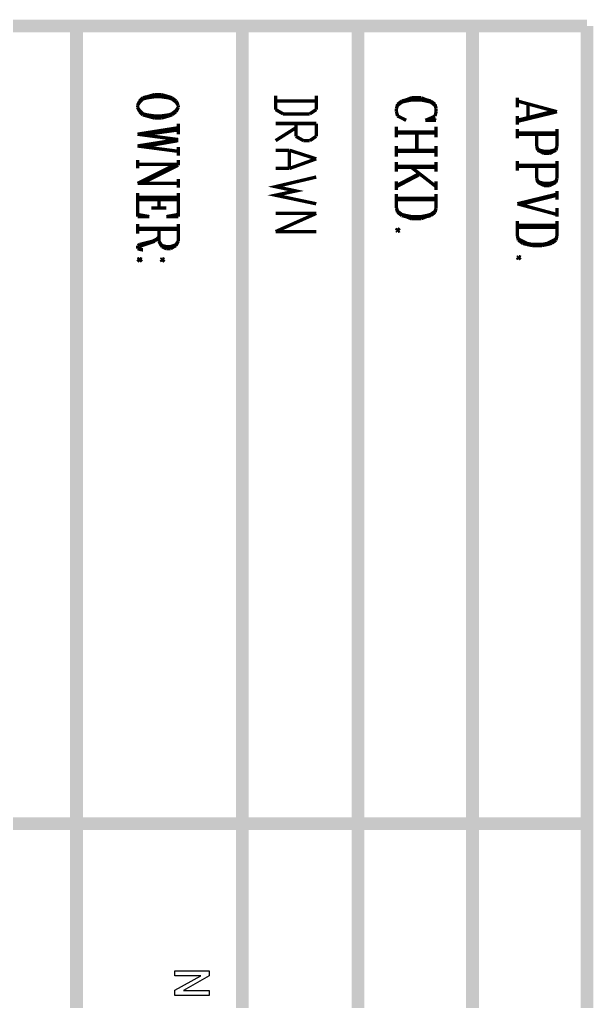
# Model space of a CAD drawing. Extents: x 0.1 to 11.6, y 0.3 to 16.2.
# Drawn here: x 2.823 to 3.717, y 2.662 to 4.19 of the extents above; entities that cross this region are included whole.
import ezdxf

# ---------------------------------------------------------------- set-up
doc = ezdxf.new("R2010")
doc.units = 0
doc.layers.get('0').update_dxf_attribs({"linetype": 'CONTINUOUS'})

msp = doc.modelspace()

# ---------------------------------------------------------------- linework, layer by layer
at = {"color": 0}
for points, const_width in [([(3.34999, 4.18001), (0.398329, 4.18001)], 0.02), ([(2.91168, 0.530003), (2.91168, 4.18001)], 0.02), ([(3.16997, 0.528321), (3.16997, 4.18001)], 0.02), ([(3.70665, 4.18001), (3.34999, 4.18001)], 0.02), ([(3.34999, 0.528321), (3.34999, 4.18001)], 0.02), ([(3.52832, 0.528321), (3.52832, 4.18001)], 0.02), ([(3.70665, 0.528321), (3.70665, 4.18001)], 0.02), ([(3.00999, 4.06332), (3.00667, 4.05664)], 0.005208), ([(3.01497, 4.06836), (3.00999, 4.06332)], 0.005208), ([(3.01497, 4.06668), (3.00999, 4.06168)], 0.005208), ([(3.02165, 4.06999), (3.01497, 4.06836)], 0.005208), ([(3.02165, 4.06836), (3.01497, 4.06668)], 0.005208), ([(3.03331, 4.07335), (3.02165, 4.06999)], 0.005208), ([(3.03331, 4.06999), (3.02165, 4.06836)], 0.005208), ([(3.04335, 4.07335), (3.03331, 4.07335)], 0.005208), ([(3.04335, 4.06999), (3.03331, 4.06999)], 0.005208), ([(3.05501, 4.06999), (3.04335, 4.07335)], 0.005208), ([(3.05501, 4.06836), (3.04335, 4.06999)], 0.005208), ([(3.06, 4.06836), (3.05501, 4.06999)], 0.005208), ([(3.06, 4.06668), (3.05501, 4.06836)], 0.005208), ([(3.06668, 4.06332), (3.06, 4.06836)], 0.005208), ([(3.06668, 4.06168), (3.06, 4.06668)], 0.005208), ([(3.06999, 4.05664), (3.06668, 4.06332)], 0.005208), ([(3.22168, 4.07167), (3.22168, 4.05003)], 0.005208), ([(3.285, 4.06332), (3.22168, 4.06332)], 0.005208), ([(3.285, 4.05003), (3.285, 4.07167)], 0.005208), ([(3.41835, 4.06332), (3.41168, 4.05832)], 0.005208), ([(3.42503, 4.065), (3.41835, 4.06332)], 0.005208), ([(3.42503, 4.06332), (3.41835, 4.06168)], 0.005208), ([(3.43332, 4.06836), (3.42503, 4.065)], 0.005208), ([(3.43332, 4.065), (3.42503, 4.06332)], 0.005208), ([(3.44835, 4.06836), (3.43332, 4.06836)], 0.005208), ([(3.44835, 4.065), (3.43332, 4.065)], 0.005208), ([(3.45665, 4.065), (3.44835, 4.06836)], 0.005208), ([(3.45665, 4.06332), (3.44835, 4.065)], 0.005208), ([(3.46332, 4.06332), (3.45665, 4.065)], 0.005208), ([(3.46332, 4.06168), (3.45665, 4.06332)], 0.005208), ([(3.47, 4.05832), (3.46332, 4.06332)], 0.005208), ([(3.59831, 4.06836), (3.59831, 4.05333)], 0.005208), ([(3.66, 4.04665), (3.59831, 4.06332)], 0.005208), ([(3.00999, 4.06168), (3.00667, 4.05664)], 0.005208), ([(3.00667, 4.05664), (3.00667, 4.05333)], 0.005208), ([(3.00667, 4.05333), (3.00999, 4.04665)], 0.005208), ([(3.00667, 4.05333), (3.00999, 4.04833)], 0.005208), ([(3.00999, 4.04833), (3.01497, 4.04335)], 0.005208), ([(3.06, 4.04335), (3.06668, 4.04833)], 0.005208), ([(3.06999, 4.05664), (3.06668, 4.06168)], 0.005208), ([(3.06668, 4.04665), (3.06999, 4.05333)], 0.005208), ([(3.06668, 4.04833), (3.06999, 4.05333)], 0.005208), ([(3.06999, 4.05333), (3.06999, 4.05664)], 0.005208), ([(3.22168, 4.05003), (3.23335, 4.04335)], 0.005208), ([(3.27501, 4.04335), (3.285, 4.05003)], 0.005208), ([(3.41168, 4.05832), (3.41, 4.05165)], 0.005208), ([(3.41168, 4.05664), (3.41, 4.05165)], 0.005208), ([(3.41, 4.05165), (3.41, 4.04665)], 0.005208), ([(3.41835, 4.06168), (3.41168, 4.05664)], 0.005208), ([(3.47, 4.05664), (3.46332, 4.06168)], 0.005208), ([(3.47168, 4.05165), (3.47, 4.05832)], 0.005208), ([(3.47168, 4.05165), (3.47, 4.05664)], 0.005208), ([(3.47168, 4.04665), (3.47168, 4.05165)], 0.005208), ([(3.61501, 4.05832), (3.61501, 4.03836)], 0.005208), ([(3.00999, 4.04665), (3.01497, 4.04167)], 0.005208), ([(3.01497, 4.04335), (3.02165, 4.04167)], 0.005208), ([(3.01497, 4.04167), (3.02165, 4.03999)], 0.005208), ([(3.02165, 4.04167), (3.03331, 4.03999)], 0.005208), ([(3.02165, 4.03999), (3.03331, 4.03668)], 0.005208), ([(3.03331, 4.03999), (3.04335, 4.03999)], 0.005208), ([(3.03331, 4.03668), (3.04335, 4.03668)], 0.005208), ([(3.04335, 4.03999), (3.05501, 4.04167)], 0.005208), ([(3.04335, 4.03668), (3.05501, 4.03999)], 0.005208), ([(3.05501, 4.04167), (3.06, 4.04335)], 0.005208), ([(3.05501, 4.03999), (3.06, 4.04167)], 0.005208), ([(3.06, 4.04167), (3.06668, 4.04665)], 0.005208), ([(3.23335, 4.04335), (3.27501, 4.04335)], 0.005208), ([(3.41, 4.04665), (3.41168, 4.03999)], 0.005208), ([(3.41168, 4.03999), (3.41835, 4.03668)], 0.005208), ([(3.41835, 4.03668), (3.42503, 4.03331)], 0.005208), ([(3.46332, 4.03668), (3.45503, 4.03331)], 0.005208), ([(3.45503, 4.03331), (3.47168, 4.03331)], 0.005208), ([(3.46332, 4.03668), (3.47, 4.03999)], 0.005208), ([(3.47168, 4.03331), (3.46332, 4.03668)], 0.005208), ([(3.47, 4.03999), (3.47168, 4.04665)], 0.005208), ([(3.66, 4.04665), (3.59831, 4.03168)], 0.005208), ([(3.65169, 4.04665), (3.59831, 4.03331)], 0.005208), ([(3.59831, 4.03999), (3.59831, 4.02669)], 0.005208), ([(3.06999, 4.02165), (3.00667, 4.01167)], 0.005208), ([(3.06999, 4.01833), (3.02165, 4.01167)], 0.005208), ([(3.06999, 4.02832), (3.06999, 4.01167)], 0.005208), ([(3.22168, 4.02832), (3.285, 4.02832)], 0.005208), ([(3.25331, 4.02165), (3.22168, 4.00168)], 0.005208), ([(3.25331, 4.00836), (3.25331, 4.02832)], 0.005208), ([(3.285, 4.02832), (3.285, 4.00836)], 0.005208), ([(3.41, 4.02333), (3.41, 4.00667)], 0.005208), ([(3.47168, 4.02333), (3.47168, 4.00667)], 0.005208), ([(3.59831, 4.02001), (3.59831, 4.00499)], 0.005208), ([(3.66, 4.02001), (3.66, 3.99333)], 0.005208), ([(3.06999, 4.00331), (3.00667, 4.01167)], 0.005208), ([(3.06999, 4.00331), (3.00667, 3.99333)], 0.005208), ([(3.06999, 4.00168), (3.02165, 3.99333)], 0.005208), ([(3.26497, 4.00168), (3.25331, 4.00836)], 0.005208), ([(3.27501, 4.00168), (3.26497, 4.00168)], 0.005208), ([(3.285, 4.00836), (3.27501, 4.00168)], 0.005208), ([(3.47168, 4.01497), (3.41, 4.01497)], 0.005208), ([(3.47168, 4.01335), (3.41, 4.01335)], 0.005208), ([(3.44168, 4.01335), (3.44168, 3.98665)], 0.005208), ([(3.66, 4.01335), (3.59831, 4.01335)], 0.005208), ([(3.66, 4.01167), (3.59831, 4.01167)], 0.005208), ([(3.62831, 3.99333), (3.62831, 4.01167)], 0.005208), ([(3.06999, 3.98503), (3.00667, 3.99333)], 0.005208), ([(3.06999, 3.99164), (3.06999, 3.97835)], 0.005208), ([(3.22168, 3.98665), (3.24333, 3.98665)], 0.005208), ([(3.24333, 3.98665), (3.285, 3.97331)], 0.005208), ([(3.24333, 3.98665), (3.24333, 3.95833)], 0.005208), ([(3.41, 3.99333), (3.41, 3.97667)], 0.005208), ([(3.47168, 3.98665), (3.41, 3.98665)], 0.005208), ([(3.47168, 3.99333), (3.47168, 3.97667)], 0.005208), ([(3.62999, 3.98665), (3.62831, 3.99333)], 0.005208), ([(3.62999, 3.98833), (3.62831, 3.99333)], 0.005208), ([(3.63336, 3.98665), (3.62999, 3.98833)], 0.005208), ([(3.63336, 3.98503), (3.62999, 3.98665)], 0.005208), ([(3.63997, 3.98503), (3.63336, 3.98665)], 0.005208), ([(3.655, 3.98665), (3.64833, 3.98503)], 0.005208), ([(3.65831, 3.98833), (3.655, 3.98665)], 0.005208), ([(3.65831, 3.98665), (3.655, 3.98503)], 0.005208), ([(3.66, 3.99333), (3.65831, 3.98665)], 0.005208), ([(3.66, 3.99333), (3.65831, 3.98833)], 0.005208), ([(3.00667, 3.97168), (3.00667, 3.95833)], 0.005208), ([(3.06999, 3.97168), (3.06999, 3.96332)], 0.005208), ([(3.285, 3.97331), (3.24333, 3.95833)], 0.005208), ([(3.47168, 3.98503), (3.41, 3.98503)], 0.005208), ([(3.63997, 3.98167), (3.63336, 3.98503)], 0.005208), ([(3.64833, 3.98503), (3.63997, 3.98503)], 0.005208), ([(3.64833, 3.98167), (3.63997, 3.98167)], 0.005208), ([(3.655, 3.98503), (3.64833, 3.98167)], 0.005208), ([(3.06999, 3.965), (3.00667, 3.965)], 0.005208), ([(3.06332, 3.96332), (3.00667, 3.935)], 0.005208), ([(3.06999, 3.96332), (3.01335, 3.935)], 0.005208), ([(3.24333, 3.95833), (3.22168, 3.95833)], 0.005208), ([(3.41, 3.96832), (3.41, 3.95335)], 0.005208), ([(3.47168, 3.96164), (3.41, 3.96164)], 0.005208), ([(3.47168, 3.96001), (3.41, 3.96001)], 0.005208), ([(3.47168, 3.93001), (3.43332, 3.96001)], 0.005208), ([(3.47168, 3.96832), (3.47168, 3.95335)], 0.005208), ([(3.59831, 3.97), (3.59831, 3.95503)], 0.005208), ([(3.66, 3.96332), (3.59831, 3.96332)], 0.005208), ([(3.66, 3.96164), (3.59831, 3.96164)], 0.005208), ([(3.62831, 3.94336), (3.62831, 3.96164)], 0.005208), ([(3.66, 3.97), (3.66, 3.94336)], 0.005208), ([(3.06999, 3.94168), (3.06999, 3.92833)], 0.005208), ([(3.285, 3.94499), (3.22168, 3.93001), (3.25331, 3.92333), (3.22168, 3.91667), (3.285, 3.90332)], 0.005208), ([(3.44499, 3.94997), (3.41, 3.93164)], 0.005208), ([(3.44499, 3.94835), (3.41, 3.93001)], 0.005208), ([(3.62999, 3.93668), (3.62831, 3.94336)], 0.005208), ([(3.62999, 3.93832), (3.62831, 3.94336)], 0.005208), ([(3.66, 3.94336), (3.65831, 3.93668)], 0.005208), ([(3.66, 3.94336), (3.65831, 3.93832)], 0.005208), ([(3.06999, 3.935), (3.00667, 3.935)], 0.005208), ([(3.41, 3.93832), (3.41, 3.92503)], 0.005208), ([(3.47168, 3.93832), (3.47168, 3.92503)], 0.005208), ([(3.63336, 3.93668), (3.62999, 3.93832)], 0.005208), ([(3.63336, 3.935), (3.62999, 3.93668)], 0.005208), ([(3.63997, 3.935), (3.63336, 3.93668)], 0.005208), ([(3.63997, 3.93164), (3.63336, 3.935)], 0.005208), ([(3.64833, 3.935), (3.63997, 3.935)], 0.005208), ([(3.64833, 3.93164), (3.63997, 3.93164)], 0.005208), ([(3.655, 3.93668), (3.64833, 3.935)], 0.005208), ([(3.655, 3.935), (3.64833, 3.93164)], 0.005208), ([(3.65831, 3.93832), (3.655, 3.93668)], 0.005208), ([(3.65831, 3.93668), (3.655, 3.935)], 0.005208), ([(3.00667, 3.91997), (3.00667, 3.88336)], 0.005208), ([(3.06999, 3.91336), (3.00667, 3.91336)], 0.005208), ([(3.06999, 3.91), (3.00667, 3.91)], 0.005208), ([(3.03999, 3.91), (3.03999, 3.89665)], 0.005208), ([(3.06999, 3.91997), (3.06999, 3.88336)], 0.005208), ([(3.41, 3.89665), (3.41, 3.91835)], 0.005208), ([(3.47168, 3.91168), (3.41, 3.91168)], 0.005208), ([(3.47168, 3.91), (3.41, 3.91)], 0.005208), ([(3.47168, 3.91835), (3.47168, 3.89665)], 0.005208), ([(3.66, 3.91835), (3.59831, 3.90332)], 0.005208), ([(3.66, 3.91667), (3.60667, 3.90332)], 0.005208), ([(3.66, 3.92333), (3.66, 3.91)], 0.005208), ([(3.05165, 3.89665), (3.02832, 3.89665)], 0.005208), ([(3.41168, 3.88997), (3.41, 3.89665)], 0.005208), ([(3.41168, 3.89165), (3.41, 3.89665)], 0.005208), ([(3.47168, 3.89665), (3.47, 3.88997)], 0.005208), ([(3.47168, 3.89665), (3.47, 3.89165)], 0.005208), ([(3.66, 3.88667), (3.59831, 3.90332)], 0.005208), ([(3.66, 3.89665), (3.66, 3.88336)], 0.005208), ([(3.02501, 3.88336), (3.00667, 3.88667)], 0.005208), ([(3.00667, 3.88336), (3.02501, 3.88336)], 0.005208), ([(3.05165, 3.88336), (3.06999, 3.88667)], 0.005208), ([(3.06999, 3.88336), (3.05165, 3.88336)], 0.005208), ([(3.22168, 3.88835), (3.285, 3.88835)], 0.005208), ([(3.285, 3.88835), (3.22168, 3.86003)], 0.005208), ([(3.41835, 3.88667), (3.41168, 3.89165)], 0.005208), ([(3.41835, 3.88499), (3.41168, 3.88997)], 0.005208), ([(3.42503, 3.88499), (3.41835, 3.88667)], 0.005208), ([(3.42503, 3.88336), (3.41835, 3.88499)], 0.005208), ([(3.43332, 3.88336), (3.42503, 3.88499)], 0.005208), ([(3.43332, 3.87999), (3.42503, 3.88336)], 0.005208), ([(3.44835, 3.88336), (3.43332, 3.88336)], 0.005208), ([(3.44835, 3.87999), (3.43332, 3.87999)], 0.005208), ([(3.45665, 3.88499), (3.44835, 3.88336)], 0.005208), ([(3.45665, 3.88336), (3.44835, 3.87999)], 0.005208), ([(3.46332, 3.88667), (3.45665, 3.88499)], 0.005208), ([(3.46332, 3.88499), (3.45665, 3.88336)], 0.005208), ([(3.47, 3.89165), (3.46332, 3.88667)], 0.005208), ([(3.47, 3.88997), (3.46332, 3.88499)], 0.005208), ([(3.00667, 3.87169), (3.00667, 3.85667)], 0.005208), ([(3.06999, 3.86501), (3.00667, 3.86501)], 0.005208), ([(3.06999, 3.87169), (3.06999, 3.845)], 0.005208), ([(3.41168, 3.86501), (3.41, 3.86165)], 0.005208), ([(3.41499, 3.86165), (3.41168, 3.86501)], 0.005208), ([(3.59831, 3.85335), (3.59831, 3.87668)], 0.005208), ([(3.66, 3.87001), (3.59831, 3.87001)], 0.005208), ([(3.66, 3.86664), (3.59831, 3.86664)], 0.005208), ([(3.66, 3.87668), (3.66, 3.85335)], 0.005208), ([(3.06999, 3.86333), (3.00667, 3.86333)], 0.005208), ([(3.03999, 3.85167), (3.03668, 3.84831)], 0.005208), ([(3.03999, 3.845), (3.03999, 3.86333)], 0.005208), ([(3.22168, 3.86003), (3.285, 3.86003)], 0.005208), ([(3.41, 3.86165), (3.41168, 3.86003)], 0.005208), ([(3.41168, 3.86003), (3.41499, 3.86165)], 0.005208), ([(3.59999, 3.84668), (3.59831, 3.85335)], 0.005208), ([(3.59999, 3.84831), (3.59831, 3.85335)], 0.005208), ([(3.66, 3.85335), (3.65831, 3.84668)], 0.005208), ([(3.66, 3.85335), (3.65831, 3.84831)], 0.005208), ([(3.00999, 3.84), (3.00667, 3.83832)], 0.005208), ([(3.00667, 3.83832), (3.00667, 3.83333)], 0.005208), ([(3.03, 3.845), (3.00999, 3.84)], 0.005208), ([(3.01335, 3.83832), (3.00999, 3.83664)], 0.005208), ([(3.00999, 3.83664), (3.00999, 3.83333)], 0.005208), ([(3.03331, 3.845), (3.01335, 3.83832)], 0.005208), ([(3.03668, 3.84831), (3.03, 3.845)], 0.005208), ([(3.03668, 3.84831), (3.03331, 3.845)], 0.005208), ([(3.04335, 3.83832), (3.03999, 3.845)], 0.005208), ([(3.04335, 3.84), (3.03999, 3.845)], 0.005208), ([(3.04497, 3.83832), (3.04335, 3.84)], 0.005208), ([(3.04497, 3.83664), (3.04335, 3.83832)], 0.005208), ([(3.05165, 3.83664), (3.04497, 3.83832)], 0.005208), ([(3.05165, 3.83333), (3.04497, 3.83664)], 0.005208), ([(3.05832, 3.83664), (3.05165, 3.83664)], 0.005208), ([(3.06332, 3.83832), (3.05832, 3.83664)], 0.005208), ([(3.06332, 3.83664), (3.05832, 3.83333)], 0.005208), ([(3.06668, 3.84), (3.06332, 3.83832)], 0.005208), ([(3.06668, 3.83832), (3.06332, 3.83664)], 0.005208), ([(3.06999, 3.845), (3.06668, 3.83832)], 0.005208), ([(3.06999, 3.845), (3.06668, 3.84)], 0.005208), ([(3.60667, 3.845), (3.59999, 3.84831)], 0.005208), ([(3.60667, 3.84169), (3.59999, 3.84668)], 0.005208), ([(3.61333, 3.84169), (3.60667, 3.845)], 0.005208), ([(3.61333, 3.84), (3.60667, 3.84169)], 0.005208), ([(3.62169, 3.84), (3.61333, 3.84169)], 0.005208), ([(3.62169, 3.83832), (3.61333, 3.84)], 0.005208), ([(3.63667, 3.84), (3.62169, 3.84)], 0.005208), ([(3.63667, 3.83832), (3.62169, 3.83832)], 0.005208), ([(3.64501, 3.84169), (3.63667, 3.84)], 0.005208), ([(3.64501, 3.84), (3.63667, 3.83832)], 0.005208), ([(3.65169, 3.845), (3.64501, 3.84169)], 0.005208), ([(3.65169, 3.84169), (3.64501, 3.84)], 0.005208), ([(3.65831, 3.84831), (3.65169, 3.845)], 0.005208), ([(3.65831, 3.84668), (3.65169, 3.84169)], 0.005208), ([(3.00667, 3.83333), (3.01335, 3.83165)], 0.005208), ([(3.00999, 3.81836), (3.00667, 3.81668)], 0.005208), ([(3.00999, 3.83333), (3.01335, 3.83165)], 0.005208), ([(3.01335, 3.81668), (3.00999, 3.81836)], 0.005208), ([(3.01335, 3.83165), (3.01497, 3.83165)], 0.005208), ([(3.04497, 3.81836), (3.04335, 3.81668)], 0.005208), ([(3.04833, 3.81668), (3.04497, 3.81836)], 0.005208), ([(3.05832, 3.83333), (3.05165, 3.83333)], 0.005208), ([(3.59999, 3.82167), (3.59831, 3.81999)], 0.005208), ([(3.59831, 3.81999), (3.59999, 3.81668)], 0.005208), ([(3.60335, 3.81999), (3.59999, 3.82167)], 0.005208), ([(3.59999, 3.81668), (3.60335, 3.81999)], 0.005208), ([(3.00667, 3.81668), (3.00999, 3.81332)], 0.005208), ([(3.00999, 3.81332), (3.01335, 3.81668)], 0.005208), ([(3.04335, 3.81668), (3.04497, 3.81332)], 0.005208), ([(3.04497, 3.81332), (3.04833, 3.81668)], 0.005208), ([(1.10167, 2.93832), (3.16997, 2.93832)], 0.02), ([(3.16997, 2.93832), (3.34999, 2.93832)], 0.02), ([(3.34999, 2.93832), (3.52832, 2.93832)], 0.02), ([(3.52832, 2.93832), (3.70665, 2.93832)], 0.02)]:
    msp.add_lwpolyline(points, dxfattribs=dict(at, const_width=const_width))
msp.add_lwpolyline([(3.06489, 2.70931), (3.11849, 2.70931), (3.11849, 2.70128), (3.07835, 2.67871), (3.11849, 2.67871), (3.11849, 2.6709), (3.06489, 2.6709), (3.06489, 2.67893), (3.10504, 2.7015), (3.06489, 2.7015), (3.06489, 2.70931)], close=True, dxfattribs=at)

doc.saveas('drawing.dxf')
